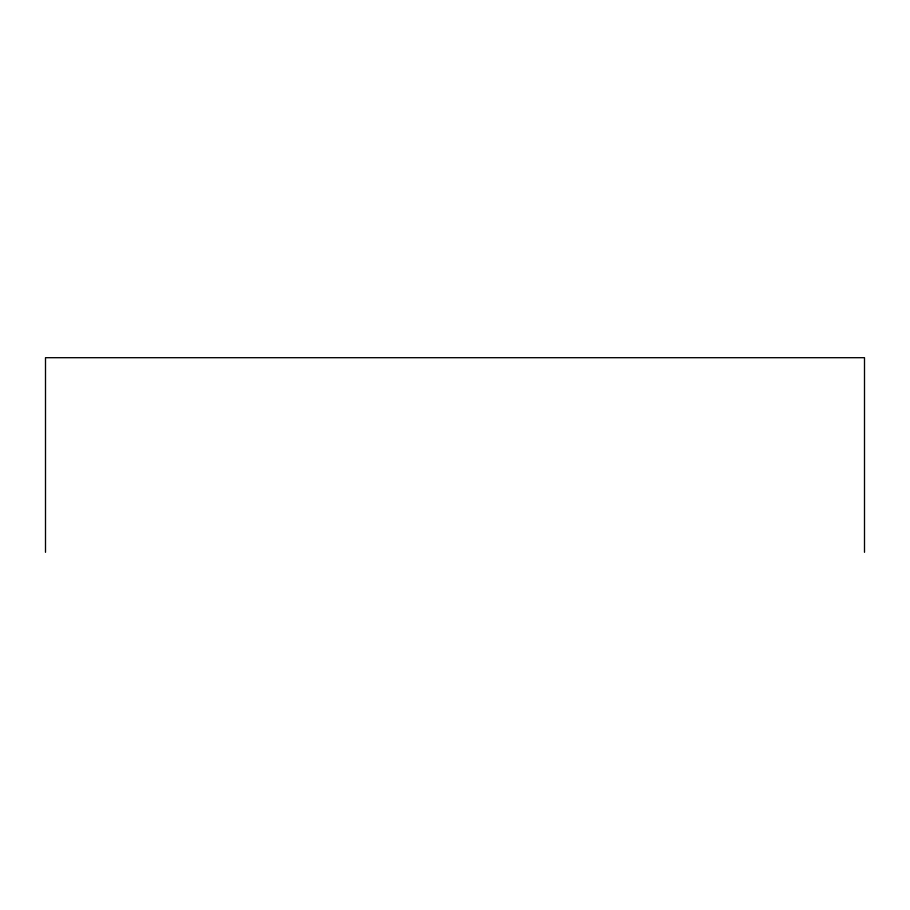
<?xml version="1.0" encoding="UTF-8"?>
<svg xmlns="http://www.w3.org/2000/svg" width="910" height="910" viewBox="0 0 910 910"><rect width="100%" height="100%" fill="white"/><g stroke="black" fill="none" stroke-linecap="round" stroke-linejoin="round"><path stroke-width="1.36" d="M864.5 552.302L864.5 357.698L45.5 357.698L45.5 552.302"/></g></svg>
